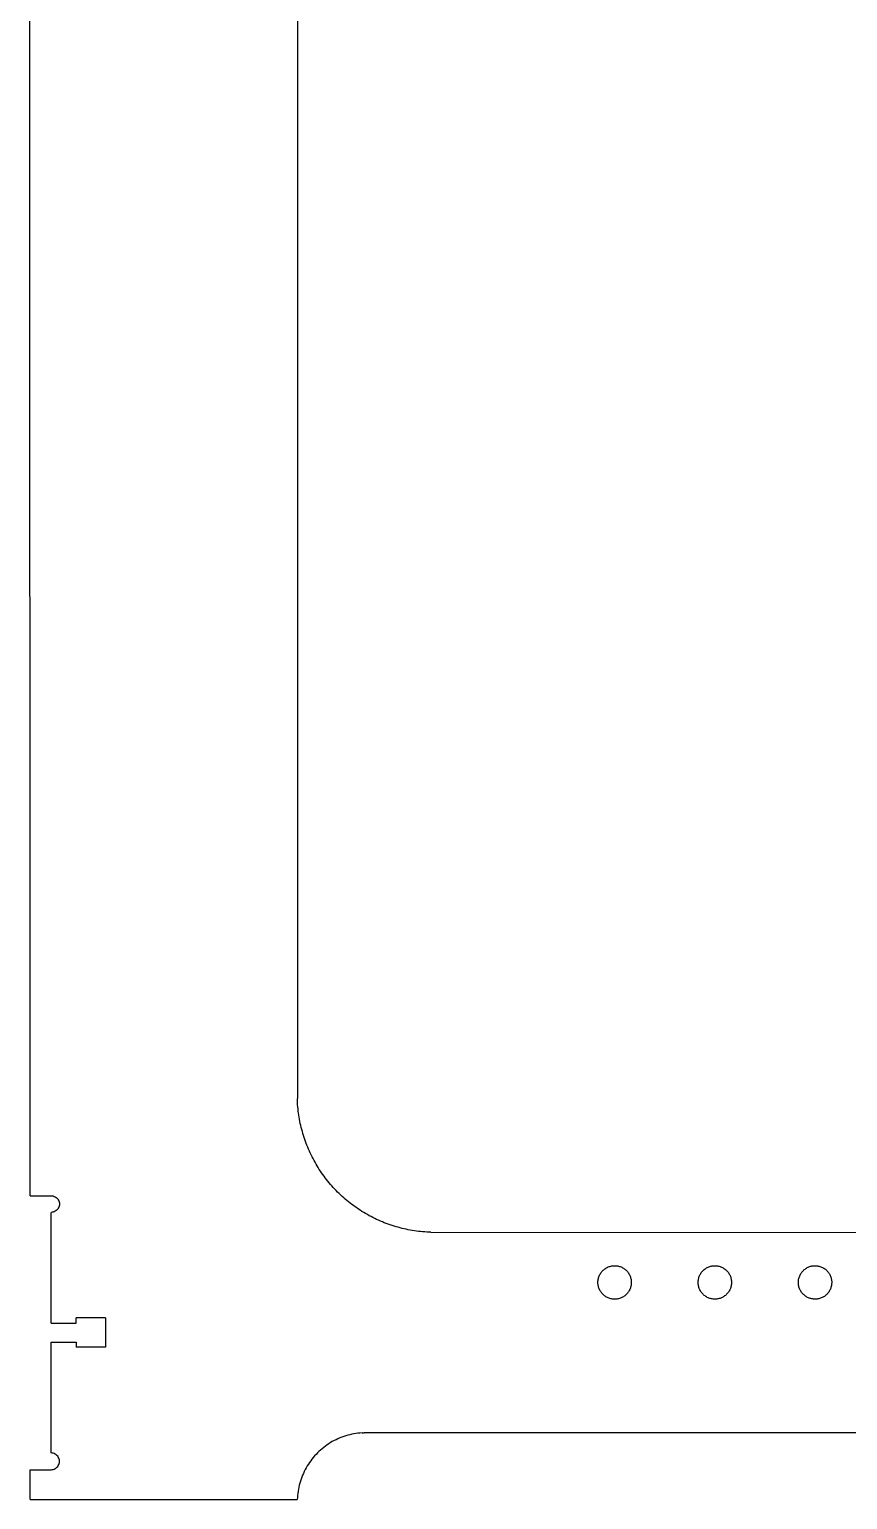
# Model space of a CAD drawing. Extents: x -54 to 50, y -44 to 48.
# Drawn here: x -53.51 to -41.26, y -43.77 to -21.77 of the extents above; entities that cross this region are included whole.
import ezdxf

# ---------------------------------------------------------------- set-up
doc = ezdxf.new("R2010")
doc.units = 0
doc.header["$MEASUREMENT"] = 0
doc.layers.get('0').update_dxf_attribs({"linetype": 'CONTINUOUS'})

msp = doc.modelspace()

# ---------------------------------------------------------------- linework, layer by layer
at = {"color": 3}
for p, q in [((-49.492, -5.766), (-49.494, -37.766)), ((-53.493, -39.219), (-53.506, -7.564)), ((-53.181, -41.128), (-53.181, -39.469)), ((-44.994, -40.523), (-44.994, -40.51)), ((-44.495, -40.51), (-44.495, -40.523)), ((-52.806, -41.128), (-52.806, -41.047)), ((-52.368, -41.047), (-52.368, -41.485)), ((-53.181, -43.069), (-53.181, -41.41)), ((-52.806, -41.41), (-52.806, -41.485)), ((-53.494, -43.766), (-53.494, -43.319))]:
    msp.add_line(p, q, dxfattribs=at)
for p, q in [((-49.493, -37.798), (-49.494, -37.766)), ((-49.492, -37.829), (-49.493, -37.798)), ((-49.49, -37.86), (-49.492, -37.829)), ((-49.487, -37.891), (-49.49, -37.86)), ((-49.484, -37.922), (-49.487, -37.891)), ((-49.481, -37.953), (-49.484, -37.922)), ((-49.477, -37.984), (-49.481, -37.953)), ((-49.472, -38.015), (-49.477, -37.984)), ((-49.467, -38.046), (-49.472, -38.015)), ((-49.462, -38.076), (-49.467, -38.046)), ((-49.456, -38.107), (-49.462, -38.076)), ((-49.45, -38.137), (-49.456, -38.107)), ((-49.443, -38.168), (-49.45, -38.137)), ((-49.436, -38.198), (-49.443, -38.168)), ((-49.428, -38.228), (-49.436, -38.198)), ((-49.42, -38.259), (-49.428, -38.228)), ((-49.412, -38.289), (-49.42, -38.259)), ((-49.403, -38.318), (-49.412, -38.289)), ((-49.393, -38.348), (-49.403, -38.318)), ((-49.383, -38.378), (-49.393, -38.348)), ((-49.373, -38.407), (-49.383, -38.378)), ((-49.362, -38.436), (-49.373, -38.407)), ((-49.351, -38.465), (-49.362, -38.436)), ((-49.339, -38.494), (-49.351, -38.465)), ((-49.327, -38.523), (-49.339, -38.494)), ((-49.315, -38.552), (-49.327, -38.523)), ((-49.302, -38.58), (-49.315, -38.552)), ((-49.288, -38.608), (-49.302, -38.58)), ((-49.274, -38.636), (-49.288, -38.608)), ((-49.26, -38.664), (-49.274, -38.636)), ((-49.245, -38.691), (-49.26, -38.664)), ((-49.23, -38.719), (-49.245, -38.691)), ((-49.215, -38.746), (-49.23, -38.719)), ((-49.199, -38.772), (-49.215, -38.746)), ((-49.183, -38.799), (-49.199, -38.772)), ((-49.166, -38.825), (-49.183, -38.799)), ((-49.149, -38.851), (-49.166, -38.825)), ((-49.131, -38.877), (-49.149, -38.851)), ((-49.113, -38.903), (-49.131, -38.877)), ((-49.095, -38.928), (-49.113, -38.903)), ((-49.076, -38.953), (-49.095, -38.928)), ((-49.057, -38.978), (-49.076, -38.953)), ((-49.038, -39.002), (-49.057, -38.978)), ((-49.018, -39.026), (-49.038, -39.002)), ((-48.998, -39.05), (-49.018, -39.026)), ((-48.978, -39.073), (-48.998, -39.05)), ((-48.957, -39.097), (-48.978, -39.073)), ((-48.936, -39.119), (-48.957, -39.097)), ((-48.914, -39.142), (-48.936, -39.119)), ((-48.892, -39.164), (-48.914, -39.142)), ((-53.181, -39.219), (-53.164, -39.22)), ((-53.164, -39.22), (-53.148, -39.223)), ((-53.148, -39.223), (-53.133, -39.229)), ((-53.133, -39.229), (-53.118, -39.236)), ((-53.118, -39.236), (-53.105, -39.245)), ((-53.105, -39.245), (-53.092, -39.256)), ((-53.092, -39.256), (-53.082, -39.268)), ((-53.082, -39.268), (-53.073, -39.282)), ((-53.073, -39.282), (-53.065, -39.296)), ((-53.065, -39.296), (-53.06, -39.312)), ((-53.06, -39.376), (-53.065, -39.392)), ((-53.06, -39.312), (-53.057, -39.328)), ((-53.057, -39.36), (-53.06, -39.376)), ((-53.057, -39.328), (-53.056, -39.344)), ((-53.056, -39.344), (-53.057, -39.36)), ((-48.87, -39.186), (-48.892, -39.164)), ((-48.847, -39.208), (-48.87, -39.186)), ((-48.825, -39.229), (-48.847, -39.208)), ((-48.801, -39.25), (-48.825, -39.229)), ((-48.778, -39.27), (-48.801, -39.25)), ((-48.754, -39.29), (-48.778, -39.27)), ((-48.73, -39.31), (-48.754, -39.29)), ((-48.706, -39.33), (-48.73, -39.31)), ((-48.681, -39.349), (-48.706, -39.33)), ((-48.656, -39.367), (-48.681, -39.349)), ((-48.631, -39.385), (-48.656, -39.367)), ((-53.164, -39.468), (-53.181, -39.469)), ((-53.148, -39.465), (-53.164, -39.468)), ((-53.133, -39.46), (-53.148, -39.465)), ((-53.118, -39.452), (-53.133, -39.46)), ((-53.105, -39.443), (-53.118, -39.452)), ((-53.092, -39.432), (-53.105, -39.443)), ((-53.082, -39.42), (-53.092, -39.432)), ((-53.073, -39.407), (-53.082, -39.42)), ((-53.065, -39.392), (-53.073, -39.407)), ((-48.605, -39.403), (-48.631, -39.385)), ((-48.579, -39.421), (-48.605, -39.403)), ((-48.553, -39.438), (-48.579, -39.421)), ((-48.527, -39.455), (-48.553, -39.438)), ((-48.5, -39.471), (-48.527, -39.455)), ((-48.474, -39.487), (-48.5, -39.471)), ((-48.446, -39.502), (-48.474, -39.487)), ((-48.419, -39.518), (-48.446, -39.502)), ((-48.392, -39.532), (-48.419, -39.518)), ((-48.364, -39.546), (-48.392, -39.532)), ((-48.336, -39.56), (-48.364, -39.546)), ((-48.308, -39.574), (-48.336, -39.56)), ((-48.28, -39.587), (-48.308, -39.574)), ((-48.251, -39.599), (-48.28, -39.587)), ((-48.222, -39.611), (-48.251, -39.599)), ((-48.193, -39.623), (-48.222, -39.611)), ((-48.164, -39.634), (-48.193, -39.623)), ((-48.135, -39.645), (-48.164, -39.634)), ((-48.106, -39.656), (-48.135, -39.645)), ((-48.076, -39.665), (-48.106, -39.656)), ((-48.046, -39.675), (-48.076, -39.665)), ((-48.017, -39.684), (-48.046, -39.675)), ((-47.987, -39.692), (-48.017, -39.684)), ((-47.956, -39.701), (-47.987, -39.692)), ((-47.926, -39.708), (-47.956, -39.701)), ((-47.896, -39.715), (-47.926, -39.708)), ((-47.865, -39.722), (-47.896, -39.715)), ((-47.835, -39.728), (-47.865, -39.722)), ((-47.804, -39.734), (-47.835, -39.728)), ((-47.774, -39.74), (-47.804, -39.734)), ((-47.743, -39.744), (-47.774, -39.74)), ((-47.712, -39.749), (-47.743, -39.744)), ((-47.681, -39.753), (-47.712, -39.749)), ((-47.65, -39.756), (-47.681, -39.753)), ((-47.619, -39.759), (-47.65, -39.756)), ((-47.588, -39.762), (-47.619, -39.759)), ((-47.557, -39.764), (-47.588, -39.762)), ((-47.526, -39.765), (-47.557, -39.764)), ((-47.494, -39.767), (-47.526, -39.765)), ((-44.992, -40.484), (-44.99, -40.471)), ((-44.99, -40.471), (-44.988, -40.458)), ((-44.988, -40.458), (-44.984, -40.446)), ((-44.984, -40.446), (-44.98, -40.433)), ((-44.98, -40.433), (-44.975, -40.421)), ((-44.975, -40.421), (-44.97, -40.409)), ((-44.97, -40.409), (-44.964, -40.397)), ((-44.964, -40.397), (-44.958, -40.386)), ((-44.958, -40.386), (-44.951, -40.375)), ((-44.951, -40.375), (-44.943, -40.365)), ((-44.943, -40.365), (-44.935, -40.354)), ((-44.935, -40.354), (-44.926, -40.345)), ((-44.926, -40.345), (-44.917, -40.335)), ((-44.917, -40.335), (-44.907, -40.327)), ((-44.907, -40.327), (-44.897, -40.318)), ((-44.897, -40.318), (-44.886, -40.311)), ((-44.886, -40.311), (-44.875, -40.304)), ((-44.875, -40.304), (-44.864, -40.297)), ((-44.864, -40.297), (-44.852, -40.291)), ((-44.852, -40.291), (-44.84, -40.286)), ((-44.84, -40.286), (-44.828, -40.281)), ((-44.828, -40.281), (-44.816, -40.277)), ((-44.816, -40.277), (-44.803, -40.274)), ((-44.803, -40.274), (-44.79, -40.271)), ((-44.79, -40.271), (-44.777, -40.269)), ((-44.777, -40.269), (-44.764, -40.268)), ((-44.764, -40.268), (-44.751, -40.267)), ((-44.738, -40.267), (-44.725, -40.268)), ((-44.725, -40.268), (-44.712, -40.269)), ((-44.712, -40.269), (-44.699, -40.271)), ((-44.699, -40.271), (-44.686, -40.274)), ((-44.686, -40.274), (-44.673, -40.277)), ((-44.673, -40.277), (-44.661, -40.281)), ((-44.661, -40.281), (-44.649, -40.286)), ((-44.649, -40.286), (-44.637, -40.291)), ((-44.637, -40.291), (-44.625, -40.297)), ((-44.625, -40.297), (-44.614, -40.304)), ((-44.614, -40.304), (-44.603, -40.311)), ((-44.603, -40.311), (-44.592, -40.318)), ((-44.592, -40.318), (-44.582, -40.327)), ((-44.582, -40.327), (-44.572, -40.335)), ((-44.572, -40.335), (-44.563, -40.345)), ((-44.563, -40.345), (-44.554, -40.354)), ((-44.554, -40.354), (-44.546, -40.365)), ((-44.546, -40.365), (-44.538, -40.375)), ((-44.538, -40.375), (-44.531, -40.386)), ((-44.531, -40.386), (-44.525, -40.397)), ((-44.525, -40.397), (-44.519, -40.409)), ((-44.519, -40.409), (-44.514, -40.421)), ((-44.514, -40.421), (-44.509, -40.433)), ((-44.509, -40.433), (-44.505, -40.446)), ((-44.505, -40.446), (-44.501, -40.458)), ((-44.501, -40.458), (-44.499, -40.471)), ((-44.499, -40.471), (-44.497, -40.484)), ((-43.493, -40.491), (-43.491, -40.478)), ((-43.491, -40.478), (-43.489, -40.465)), ((-43.489, -40.465), (-43.486, -40.452)), ((-43.486, -40.452), (-43.482, -40.44)), ((-43.482, -40.44), (-43.478, -40.427)), ((-43.478, -40.427), (-43.473, -40.415)), ((-43.473, -40.415), (-43.467, -40.403)), ((-43.467, -40.403), (-43.461, -40.392)), ((-43.461, -40.392), (-43.454, -40.381)), ((-43.454, -40.381), (-43.447, -40.37)), ((-43.447, -40.37), (-43.439, -40.36)), ((-43.439, -40.36), (-43.43, -40.35)), ((-43.43, -40.35), (-43.421, -40.34)), ((-43.421, -40.34), (-43.412, -40.331)), ((-43.412, -40.331), (-43.402, -40.323)), ((-43.402, -40.323), (-43.391, -40.315)), ((-43.391, -40.315), (-43.381, -40.307)), ((-43.381, -40.307), (-43.37, -40.3)), ((-43.37, -40.3), (-43.358, -40.294)), ((-43.358, -40.294), (-43.346, -40.288)), ((-43.346, -40.288), (-43.334, -40.283)), ((-43.334, -40.283), (-43.322, -40.279)), ((-43.322, -40.279), (-43.309, -40.275)), ((-43.309, -40.275), (-43.296, -40.272)), ((-43.296, -40.272), (-43.284, -40.27)), ((-43.284, -40.27), (-43.271, -40.268)), ((-43.271, -40.268), (-43.26, -40.267)), ((-43.26, -40.267), (-43.258, -40.267)), ((-43.258, -40.267), (-43.245, -40.267)), ((-43.245, -40.267), (-43.231, -40.267)), ((-43.231, -40.267), (-43.218, -40.268)), ((-43.218, -40.268), (-43.205, -40.27)), ((-43.205, -40.27), (-43.193, -40.272)), ((-43.193, -40.272), (-43.18, -40.275)), ((-43.18, -40.275), (-43.167, -40.279)), ((-43.167, -40.279), (-43.155, -40.283)), ((-43.155, -40.283), (-43.143, -40.288)), ((-43.143, -40.288), (-43.131, -40.294)), ((-43.131, -40.294), (-43.12, -40.3)), ((-43.12, -40.3), (-43.108, -40.307)), ((-43.108, -40.307), (-43.098, -40.315)), ((-43.098, -40.315), (-43.087, -40.323)), ((-43.087, -40.323), (-43.077, -40.331)), ((-43.077, -40.331), (-43.068, -40.34)), ((-43.068, -40.34), (-43.059, -40.35)), ((-43.059, -40.35), (-43.05, -40.36)), ((-43.05, -40.36), (-43.042, -40.37)), ((-43.042, -40.37), (-43.035, -40.381)), ((-43.035, -40.381), (-43.028, -40.392)), ((-43.028, -40.392), (-43.022, -40.403)), ((-43.022, -40.403), (-43.016, -40.415)), ((-43.016, -40.415), (-43.011, -40.427)), ((-43.011, -40.427), (-43.007, -40.44)), ((-43.007, -40.44), (-43.003, -40.452)), ((-43.003, -40.452), (-43, -40.465)), ((-43, -40.465), (-42.998, -40.478)), ((-42.998, -40.478), (-42.996, -40.491)), ((-41.992, -40.481), (-41.99, -40.468)), ((-41.99, -40.468), (-41.987, -40.456)), ((-41.987, -40.456), (-41.983, -40.443)), ((-41.983, -40.443), (-41.979, -40.431)), ((-41.979, -40.431), (-41.974, -40.419)), ((-41.974, -40.419), (-41.969, -40.407)), ((-41.969, -40.407), (-41.963, -40.395)), ((-41.963, -40.395), (-41.956, -40.384)), ((-41.956, -40.384), (-41.949, -40.373)), ((-41.949, -40.373), (-41.941, -40.362)), ((-41.941, -40.362), (-41.933, -40.352)), ((-41.933, -40.352), (-41.924, -40.343)), ((-41.924, -40.343), (-41.914, -40.334)), ((-41.914, -40.334), (-41.905, -40.325)), ((-41.905, -40.325), (-41.894, -40.317)), ((-41.894, -40.317), (-41.884, -40.309)), ((-41.884, -40.309), (-41.873, -40.302)), ((-41.873, -40.302), (-41.861, -40.296)), ((-41.861, -40.296), (-41.849, -40.29)), ((-41.849, -40.29), (-41.837, -40.285)), ((-41.837, -40.285), (-41.825, -40.28)), ((-41.825, -40.28), (-41.813, -40.276)), ((-41.813, -40.276), (-41.8, -40.273)), ((-41.8, -40.273), (-41.789, -40.271)), ((-41.789, -40.271), (-41.787, -40.271)), ((-41.787, -40.271), (-41.774, -40.269)), ((-41.774, -40.269), (-41.761, -40.268)), ((-41.761, -40.268), (-41.748, -40.267)), ((-41.748, -40.267), (-41.735, -40.267)), ((-41.735, -40.267), (-41.722, -40.268)), ((-41.722, -40.268), (-41.709, -40.27)), ((-41.709, -40.27), (-41.696, -40.272)), ((-41.696, -40.272), (-41.683, -40.275)), ((-41.683, -40.275), (-41.671, -40.278)), ((-41.671, -40.278), (-41.658, -40.282)), ((-41.658, -40.282), (-41.646, -40.287)), ((-41.646, -40.287), (-41.634, -40.293)), ((-41.634, -40.293), (-41.623, -40.299)), ((-41.623, -40.299), (-41.611, -40.305)), ((-41.611, -40.305), (-41.6, -40.313)), ((-41.6, -40.313), (-41.59, -40.32)), ((-41.59, -40.32), (-41.58, -40.329)), ((-41.58, -40.329), (-41.57, -40.338)), ((-41.57, -40.338), (-41.561, -40.347)), ((-41.561, -40.347), (-41.552, -40.357)), ((-41.552, -40.357), (-41.544, -40.367)), ((-41.544, -40.367), (-41.537, -40.378)), ((-41.537, -40.378), (-41.53, -40.389)), ((-41.53, -40.389), (-41.523, -40.4)), ((-41.523, -40.4), (-41.518, -40.412)), ((-41.518, -40.412), (-41.512, -40.424)), ((-41.512, -40.424), (-41.508, -40.436)), ((-41.508, -40.436), (-41.504, -40.449)), ((-41.504, -40.449), (-41.501, -40.461)), ((-41.501, -40.461), (-41.498, -40.474)), ((-41.498, -40.474), (-41.496, -40.487)), ((-44.994, -40.497), (-44.992, -40.484)), ((-44.994, -40.51), (-44.994, -40.497)), ((-44.994, -40.536), (-44.994, -40.523)), ((-44.992, -40.549), (-44.994, -40.536)), ((-44.99, -40.562), (-44.992, -40.549)), ((-44.988, -40.575), (-44.99, -40.562)), ((-44.984, -40.588), (-44.988, -40.575)), ((-44.98, -40.6), (-44.984, -40.588)), ((-44.975, -40.612), (-44.98, -40.6)), ((-44.97, -40.624), (-44.975, -40.612)), ((-44.964, -40.636), (-44.97, -40.624)), ((-44.958, -40.647), (-44.964, -40.636)), ((-44.951, -40.658), (-44.958, -40.647)), ((-44.943, -40.669), (-44.951, -40.658)), ((-44.935, -40.679), (-44.943, -40.669)), ((-44.926, -40.689), (-44.935, -40.679)), ((-44.917, -40.698), (-44.926, -40.689)), ((-44.907, -40.707), (-44.917, -40.698)), ((-44.572, -40.698), (-44.582, -40.707)), ((-44.563, -40.689), (-44.572, -40.698)), ((-44.554, -40.679), (-44.563, -40.689)), ((-44.546, -40.669), (-44.554, -40.679)), ((-44.538, -40.658), (-44.546, -40.669)), ((-44.531, -40.647), (-44.538, -40.658)), ((-44.525, -40.636), (-44.531, -40.647)), ((-44.519, -40.624), (-44.525, -40.636)), ((-44.514, -40.612), (-44.519, -40.624)), ((-44.509, -40.6), (-44.514, -40.612)), ((-44.505, -40.588), (-44.509, -40.6)), ((-44.501, -40.575), (-44.505, -40.588)), ((-44.499, -40.562), (-44.501, -40.575)), ((-44.497, -40.549), (-44.499, -40.562)), ((-44.497, -40.484), (-44.495, -40.497)), ((-44.495, -40.536), (-44.497, -40.549)), ((-44.495, -40.497), (-44.495, -40.51)), ((-44.495, -40.523), (-44.495, -40.536)), ((-43.495, -40.517), (-43.494, -40.504)), ((-43.494, -40.53), (-43.495, -40.517)), ((-43.494, -40.504), (-43.493, -40.491)), ((-43.493, -40.543), (-43.494, -40.53)), ((-43.491, -40.556), (-43.493, -40.543)), ((-43.489, -40.569), (-43.491, -40.556)), ((-43.486, -40.582), (-43.489, -40.569)), ((-43.482, -40.594), (-43.486, -40.582)), ((-43.478, -40.606), (-43.482, -40.594)), ((-43.473, -40.619), (-43.478, -40.606)), ((-43.467, -40.63), (-43.473, -40.619)), ((-43.461, -40.642), (-43.467, -40.63)), ((-43.454, -40.653), (-43.461, -40.642)), ((-43.447, -40.664), (-43.454, -40.653)), ((-43.439, -40.674), (-43.447, -40.664)), ((-43.43, -40.684), (-43.439, -40.674)), ((-43.421, -40.694), (-43.43, -40.684)), ((-43.412, -40.703), (-43.421, -40.694)), ((-43.068, -40.694), (-43.077, -40.703)), ((-43.059, -40.684), (-43.068, -40.694)), ((-43.05, -40.674), (-43.059, -40.684)), ((-43.042, -40.664), (-43.05, -40.674)), ((-43.035, -40.653), (-43.042, -40.664)), ((-43.028, -40.642), (-43.035, -40.653)), ((-43.022, -40.63), (-43.028, -40.642)), ((-43.016, -40.619), (-43.022, -40.63)), ((-43.011, -40.606), (-43.016, -40.619)), ((-43.007, -40.594), (-43.011, -40.606)), ((-43.003, -40.582), (-43.007, -40.594)), ((-43, -40.569), (-43.003, -40.582)), ((-42.998, -40.556), (-43, -40.569)), ((-42.996, -40.543), (-42.998, -40.556)), ((-42.996, -40.491), (-42.995, -40.504)), ((-42.995, -40.53), (-42.996, -40.543)), ((-42.995, -40.504), (-42.995, -40.517)), ((-42.995, -40.517), (-42.995, -40.53)), ((-41.994, -40.507), (-41.993, -40.494)), ((-41.994, -40.521), (-41.994, -40.507)), ((-41.994, -40.534), (-41.994, -40.521)), ((-41.993, -40.547), (-41.994, -40.534)), ((-41.993, -40.494), (-41.992, -40.481)), ((-41.991, -40.56), (-41.993, -40.547)), ((-41.988, -40.572), (-41.991, -40.56)), ((-41.985, -40.585), (-41.988, -40.572)), ((-41.981, -40.598), (-41.985, -40.585)), ((-41.977, -40.61), (-41.981, -40.598)), ((-41.971, -40.622), (-41.977, -40.61)), ((-41.966, -40.634), (-41.971, -40.622)), ((-41.959, -40.645), (-41.966, -40.634)), ((-41.952, -40.656), (-41.959, -40.645)), ((-41.945, -40.667), (-41.952, -40.656)), ((-41.937, -40.677), (-41.945, -40.667)), ((-41.928, -40.687), (-41.937, -40.677)), ((-41.919, -40.696), (-41.928, -40.687)), ((-41.909, -40.705), (-41.919, -40.696)), ((-41.565, -40.691), (-41.575, -40.7)), ((-41.556, -40.682), (-41.565, -40.691)), ((-41.548, -40.671), (-41.556, -40.682)), ((-41.54, -40.661), (-41.548, -40.671)), ((-41.533, -40.65), (-41.54, -40.661)), ((-41.526, -40.639), (-41.533, -40.65)), ((-41.52, -40.627), (-41.526, -40.639)), ((-41.515, -40.615), (-41.52, -40.627)), ((-41.51, -40.603), (-41.515, -40.615)), ((-41.506, -40.591), (-41.51, -40.603)), ((-41.502, -40.578), (-41.506, -40.591)), ((-41.499, -40.565), (-41.502, -40.578)), ((-41.497, -40.553), (-41.499, -40.565)), ((-41.496, -40.54), (-41.497, -40.553)), ((-41.496, -40.487), (-41.495, -40.5)), ((-41.495, -40.526), (-41.496, -40.54)), ((-41.495, -40.5), (-41.495, -40.513)), ((-41.495, -40.513), (-41.495, -40.526)), ((-44.897, -40.715), (-44.907, -40.707)), ((-44.886, -40.723), (-44.897, -40.715)), ((-44.875, -40.73), (-44.886, -40.723)), ((-44.864, -40.736), (-44.875, -40.73)), ((-44.852, -40.742), (-44.864, -40.736)), ((-44.84, -40.748), (-44.852, -40.742)), ((-44.828, -40.752), (-44.84, -40.748)), ((-44.816, -40.756), (-44.828, -40.752)), ((-44.803, -40.76), (-44.816, -40.756)), ((-44.79, -40.763), (-44.803, -40.76)), ((-44.777, -40.765), (-44.79, -40.763)), ((-44.764, -40.766), (-44.777, -40.765)), ((-44.751, -40.767), (-44.764, -40.766)), ((-44.725, -40.766), (-44.738, -40.767)), ((-44.712, -40.765), (-44.725, -40.766)), ((-44.699, -40.763), (-44.712, -40.765)), ((-44.686, -40.76), (-44.699, -40.763)), ((-44.674, -40.756), (-44.686, -40.76)), ((-44.661, -40.752), (-44.674, -40.756)), ((-44.649, -40.748), (-44.661, -40.752)), ((-44.637, -40.742), (-44.649, -40.748)), ((-44.625, -40.736), (-44.637, -40.742)), ((-44.614, -40.73), (-44.625, -40.736)), ((-44.603, -40.723), (-44.614, -40.73)), ((-44.592, -40.715), (-44.603, -40.723)), ((-44.582, -40.707), (-44.592, -40.715)), ((-43.402, -40.711), (-43.412, -40.703)), ((-43.391, -40.719), (-43.402, -40.711)), ((-43.381, -40.727), (-43.391, -40.719)), ((-43.37, -40.733), (-43.381, -40.727)), ((-43.358, -40.74), (-43.37, -40.733)), ((-43.346, -40.745), (-43.358, -40.74)), ((-43.334, -40.75), (-43.346, -40.745)), ((-43.322, -40.755), (-43.334, -40.75)), ((-43.309, -40.758), (-43.322, -40.755)), ((-43.296, -40.761), (-43.309, -40.758)), ((-43.284, -40.764), (-43.296, -40.761)), ((-43.271, -40.765), (-43.284, -40.764)), ((-43.258, -40.767), (-43.271, -40.765)), ((-43.245, -40.767), (-43.258, -40.767)), ((-43.231, -40.767), (-43.245, -40.767)), ((-43.218, -40.765), (-43.231, -40.767)), ((-43.205, -40.764), (-43.218, -40.765)), ((-43.193, -40.761), (-43.205, -40.764)), ((-43.18, -40.758), (-43.193, -40.761)), ((-43.167, -40.755), (-43.18, -40.758)), ((-43.155, -40.75), (-43.167, -40.755)), ((-43.143, -40.745), (-43.155, -40.75)), ((-43.131, -40.74), (-43.143, -40.745)), ((-43.12, -40.733), (-43.131, -40.74)), ((-43.108, -40.727), (-43.12, -40.733)), ((-43.098, -40.719), (-43.108, -40.727)), ((-43.087, -40.711), (-43.098, -40.719)), ((-43.077, -40.703), (-43.087, -40.711)), ((-41.899, -40.713), (-41.909, -40.705)), ((-41.889, -40.721), (-41.899, -40.713)), ((-41.878, -40.729), (-41.889, -40.721)), ((-41.866, -40.735), (-41.878, -40.729)), ((-41.855, -40.741), (-41.866, -40.735)), ((-41.843, -40.747), (-41.855, -40.741)), ((-41.831, -40.752), (-41.843, -40.747)), ((-41.818, -40.756), (-41.831, -40.752)), ((-41.806, -40.759), (-41.818, -40.756)), ((-41.793, -40.762), (-41.806, -40.759)), ((-41.78, -40.764), (-41.793, -40.762)), ((-41.767, -40.766), (-41.78, -40.764)), ((-41.754, -40.767), (-41.767, -40.766)), ((-41.741, -40.767), (-41.754, -40.767)), ((-41.728, -40.766), (-41.741, -40.767)), ((-41.715, -40.765), (-41.728, -40.766)), ((-41.702, -40.763), (-41.715, -40.765)), ((-41.689, -40.761), (-41.702, -40.763)), ((-41.676, -40.757), (-41.689, -40.761)), ((-41.664, -40.754), (-41.676, -40.757)), ((-41.652, -40.749), (-41.664, -40.754)), ((-41.64, -40.744), (-41.652, -40.749)), ((-41.628, -40.738), (-41.64, -40.744)), ((-41.616, -40.732), (-41.628, -40.738)), ((-41.605, -40.725), (-41.616, -40.732)), ((-41.595, -40.717), (-41.605, -40.725)), ((-41.584, -40.709), (-41.595, -40.717)), ((-41.575, -40.7), (-41.584, -40.709)), ((-48.943, -42.884), (-48.971, -42.898)), ((-48.915, -42.87), (-48.943, -42.884)), ((-48.887, -42.856), (-48.915, -42.87)), ((-48.859, -42.844), (-48.887, -42.856)), ((-48.83, -42.833), (-48.859, -42.844)), ((-48.8, -42.822), (-48.83, -42.833)), ((-48.771, -42.812), (-48.8, -42.822)), ((-48.741, -42.804), (-48.771, -42.812)), ((-48.71, -42.796), (-48.741, -42.804)), ((-48.68, -42.789), (-48.71, -42.796)), ((-48.65, -42.783), (-48.68, -42.789)), ((-48.619, -42.778), (-48.65, -42.783)), ((-48.588, -42.773), (-48.619, -42.778)), ((-48.557, -42.77), (-48.588, -42.773)), ((-48.526, -42.768), (-48.557, -42.77)), ((-48.526, -42.768), (-48.495, -42.766)), ((-53.165, -43.07), (-53.181, -43.069)), ((-53.149, -43.073), (-53.165, -43.07)), ((-53.133, -43.079), (-53.149, -43.073)), ((-53.119, -43.086), (-53.133, -43.079)), ((-53.105, -43.095), (-53.119, -43.086)), ((-53.093, -43.106), (-53.105, -43.095)), ((-53.082, -43.118), (-53.093, -43.106)), ((-53.073, -43.132), (-53.082, -43.118)), ((-49.236, -43.113), (-49.257, -43.137)), ((-49.215, -43.09), (-49.236, -43.113)), ((-49.194, -43.068), (-49.215, -43.09)), ((-49.171, -43.046), (-49.194, -43.068)), ((-49.148, -43.025), (-49.171, -43.046)), ((-49.124, -43.005), (-49.148, -43.025)), ((-49.1, -42.985), (-49.124, -43.005)), ((-49.075, -42.966), (-49.1, -42.985)), ((-49.05, -42.948), (-49.075, -42.966)), ((-49.024, -42.931), (-49.05, -42.948)), ((-48.998, -42.914), (-49.024, -42.931)), ((-48.971, -42.898), (-48.998, -42.914)), ((-53.181, -43.319), (-53.165, -43.318)), ((-53.165, -43.318), (-53.149, -43.315)), ((-53.149, -43.315), (-53.133, -43.31)), ((-53.133, -43.31), (-53.119, -43.302)), ((-53.119, -43.302), (-53.105, -43.293)), ((-53.105, -43.293), (-53.093, -43.282)), ((-53.093, -43.282), (-53.082, -43.27)), ((-53.082, -43.27), (-53.073, -43.257)), ((-53.066, -43.146), (-53.073, -43.132)), ((-53.073, -43.257), (-53.066, -43.242)), ((-53.06, -43.162), (-53.066, -43.146)), ((-53.066, -43.242), (-53.06, -43.226)), ((-53.057, -43.178), (-53.06, -43.162)), ((-53.06, -43.226), (-53.057, -43.21)), ((-53.056, -43.194), (-53.057, -43.178)), ((-53.057, -43.21), (-53.056, -43.194)), ((-49.378, -43.318), (-49.392, -43.346)), ((-49.363, -43.29), (-49.378, -43.318)), ((-49.347, -43.263), (-49.363, -43.29)), ((-49.33, -43.237), (-49.347, -43.263)), ((-49.313, -43.211), (-49.33, -43.237)), ((-49.295, -43.186), (-49.313, -43.211)), ((-49.276, -43.161), (-49.295, -43.186)), ((-49.257, -43.137), (-49.276, -43.161)), ((-49.466, -43.551), (-49.472, -43.581)), ((-49.458, -43.52), (-49.466, -43.551)), ((-49.449, -43.49), (-49.458, -43.52)), ((-49.439, -43.461), (-49.449, -43.49)), ((-49.429, -43.431), (-49.439, -43.461)), ((-49.417, -43.402), (-49.429, -43.431)), ((-49.405, -43.374), (-49.417, -43.402)), ((-49.392, -43.346), (-49.405, -43.374)), ((-49.493, -43.735), (-49.495, -43.766)), ((-49.491, -43.704), (-49.493, -43.735)), ((-49.488, -43.673), (-49.491, -43.704)), ((-49.484, -43.642), (-49.488, -43.673)), ((-49.479, -43.612), (-49.484, -43.642)), ((-49.472, -43.581), (-49.479, -43.612))]:
    msp.add_line(p, q)
at = {"color": 1}
for p, q in [((-53.493, -39.219), (-53.181, -39.219)), ((-47.494, -39.767), (-29.744, -39.768)), ((-44.751, -40.267), (-44.738, -40.267)), ((-44.738, -40.767), (-44.751, -40.767)), ((-53.181, -41.128), (-52.806, -41.128)), ((-52.368, -41.047), (-52.806, -41.047)), ((-53.181, -41.41), (-52.806, -41.41)), ((-52.368, -41.485), (-52.806, -41.485)), ((-33.496, -42.768), (-48.495, -42.766)), ((-53.494, -43.319), (-53.181, -43.319)), ((-53.494, -43.766), (-49.495, -43.766))]:
    msp.add_line(p, q, dxfattribs=at)

doc.saveas('drawing.dxf')
